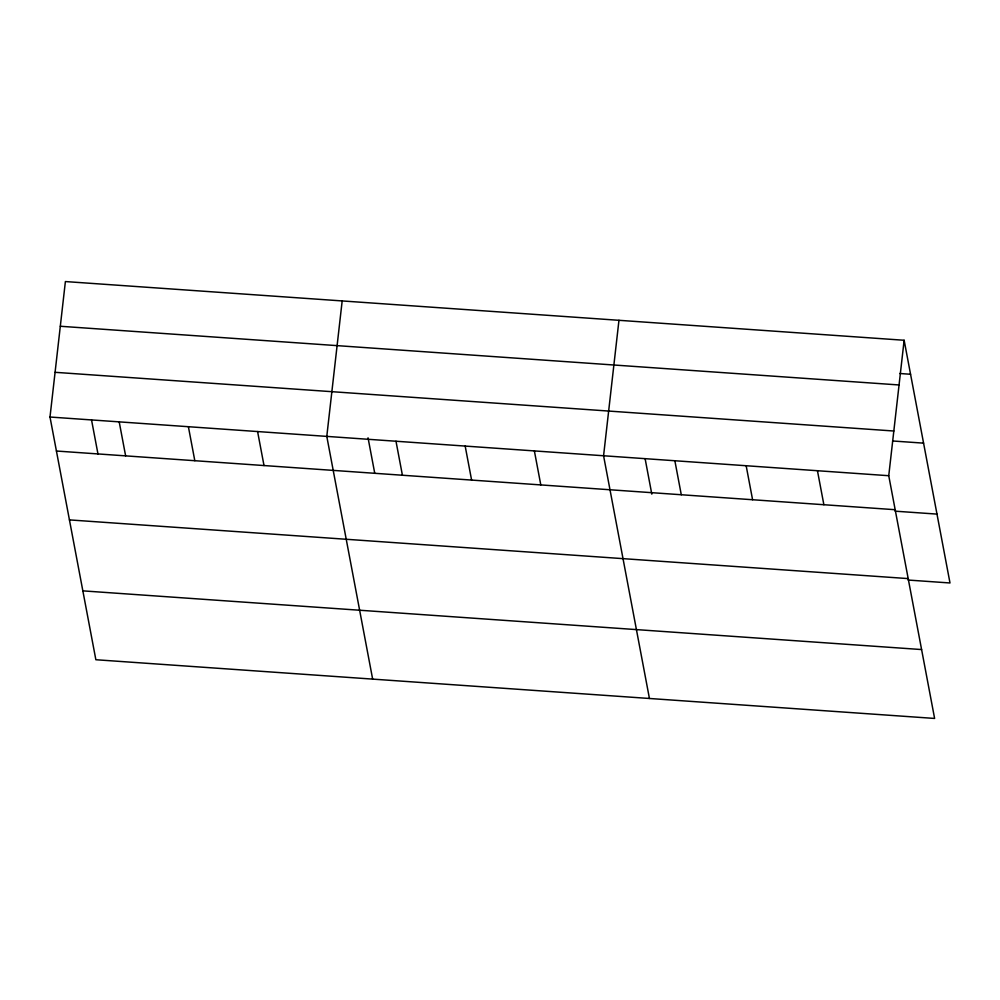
<?xml version="1.0" encoding="UTF-8"?>
<svg xmlns="http://www.w3.org/2000/svg" width="1000" height="1000" viewBox="0 0 1000 1000"><rect width="100%" height="100%" fill="white"/><g stroke="black" fill="none" stroke-linecap="round" stroke-linejoin="round"><path stroke-width="1.5" d="M904.137 340.262L888.75 475.712L934.613 718.438L95.862 659.737L50 417.025L65.388 281.562L904.137 340.262L950 582.975L908.15 580.05M342.175 300.938L326.788 436.388L372.65 679.112M618.962 320.3L603.575 455.763L649.438 698.475M899.712 373.5L910.562 374.263M60.312 326.262L899.062 384.963M55.075 372.312L893.825 431.012M892.575 440.975L923.575 443.137M50 417.025L888.75 475.712M56.425 451.025L895.175 509.712M895.138 511.175L936.988 514.1M69.438 519.9L908.188 578.6M82.85 590.862L921.587 649.562M817.45 470.725L823.875 504.725M746.162 465.737L752.588 499.738M674.862 460.75L681.287 494.75M645.113 458.663L651.812 494.15M534.375 450.913L540.8 484.913M465.175 446.075L471.6 480.075M395.988 441.238L402.413 475.238M368.038 437.812L374.75 473.3M257.587 431.55L264.012 465.55M188.388 426.7L194.812 460.7M119.2 421.863L125.625 455.863M91.538 419.925L97.963 453.925"/></g></svg>
